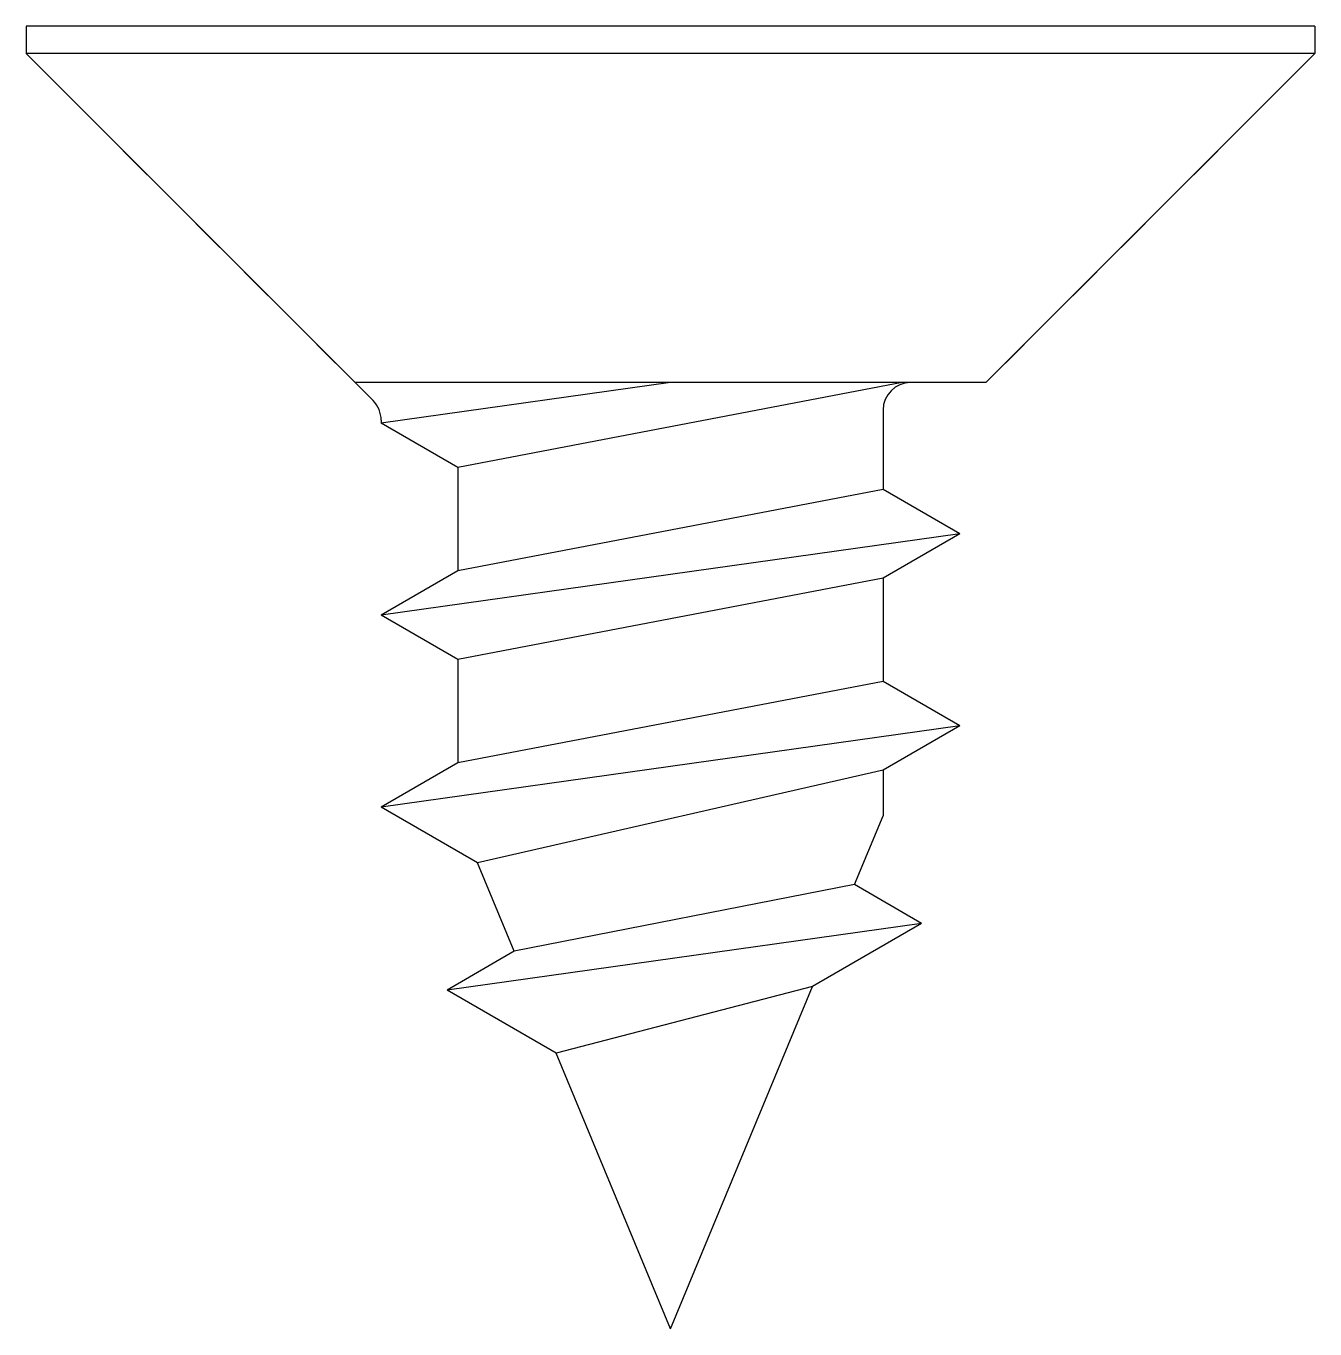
# Model space of a CAD drawing. Extents: x -4.7 to 4.7, y -9.5 to 0.
import ezdxf

# ---------------------------------------------------------------- set-up
doc = ezdxf.new("R2010")
doc.units = 0
doc.linetypes.add('HIDDEN', pattern=[0.375, 0.25, -0.125])
doc.layers.get('0').update_dxf_attribs({"linetype": 'CONTINUOUS'})

msp = doc.modelspace()

# ---------------------------------------------------------------- linework, layer by layer
for p, q in [((4.7, 0), (-4.7, 0)), ((-4.7, 0), (-4.7, -0.2)), ((4.7, 0), (4.7, -0.2)), ((4.7, -0.2), (-4.7, -0.2)), ((-4.7, -0.2), (-2.1686, -2.7314)), ((4.7, -0.2), (2.3, -2.6)), ((1.75, -2.6), (-2.3, -2.6)), ((0, -2.6), (-2.11, -2.8965)), ((1.69, -2.6), (-1.55, -3.2199)), ((2.3, -2.6), (1.75, -2.6)), ((1.55, -2.8), (1.55, -3.3801)), ((-2.11, -2.8728), (-2.11, -2.8965)), ((-1.55, -3.2199), (-2.11, -2.8965)), ((-1.55, -3.2199), (-1.55, -3.9732)), ((1.55, -3.3801), (-1.55, -3.9732)), ((2.11, -3.7035), (1.55, -3.3801)), ((2.11, -3.7035), (-2.11, -4.2965)), ((2.11, -3.7035), (1.55, -4.0268)), ((-1.55, -3.9732), (-2.11, -4.2965)), ((1.55, -4.0268), (-1.55, -4.6199)), ((1.55, -4.0268), (1.55, -4.7801)), ((-1.55, -4.6199), (-2.11, -4.2965)), ((-1.55, -4.6199), (-1.55, -5.3732)), ((1.55, -4.7801), (-1.55, -5.3732)), ((2.11, -5.1035), (1.55, -4.7801)), ((2.11, -5.1035), (-2.11, -5.6965)), ((2.11, -5.1035), (1.55, -5.4268)), ((-1.55, -5.3732), (-2.11, -5.6965)), ((1.55, -5.4268), (-1.4074, -6.1022)), ((1.55, -5.4268), (1.55, -5.758)), ((-1.4074, -6.1022), (-2.11, -5.6965)), ((1.342, -6.2602), (1.55, -5.758)), ((-1.1405, -6.7466), (-1.4074, -6.1022)), ((1.342, -6.2602), (-1.1405, -6.7466)), ((1.8311, -6.5427), (1.342, -6.2602)), ((1.8311, -6.5427), (-1.6296, -7.029)), ((1.8311, -6.5427), (1.0345, -7.0026)), ((-1.1405, -6.7466), (-1.6296, -7.029)), ((-0.833, -7.489), (-1.6296, -7.029)), ((1.0345, -7.0026), (-0.833, -7.489)), ((0, -9.5), (1.0345, -7.0026)), ((0, -9.5), (-0.833, -7.489))]:
    msp.add_line(p, q)
at = {"linetype": 'HIDDEN', "ltscale": 2}
for p, q in [((4.7, 0), (-4.7, 0)), ((-4.7, 0), (-4.7, -0.2)), ((4.7, 0), (4.7, -0.2)), ((4.7, -0.2), (-4.7, -0.2)), ((-4.7, -0.2), (-2.3, -2.6)), ((4.7, -0.2), (2.3, -2.6)), ((1.75, -2.6), (-2.3, -2.6)), ((2.3, -2.6), (1.75, -2.6))]:
    msp.add_line(p, q, dxfattribs=at)
for centre, start, end in [((1.75, -2.8), 90, 180), ((-2.31, -2.8728), 0, 45)]:
    msp.add_arc(centre, 0.2, start, end)

doc.saveas('drawing.dxf')
